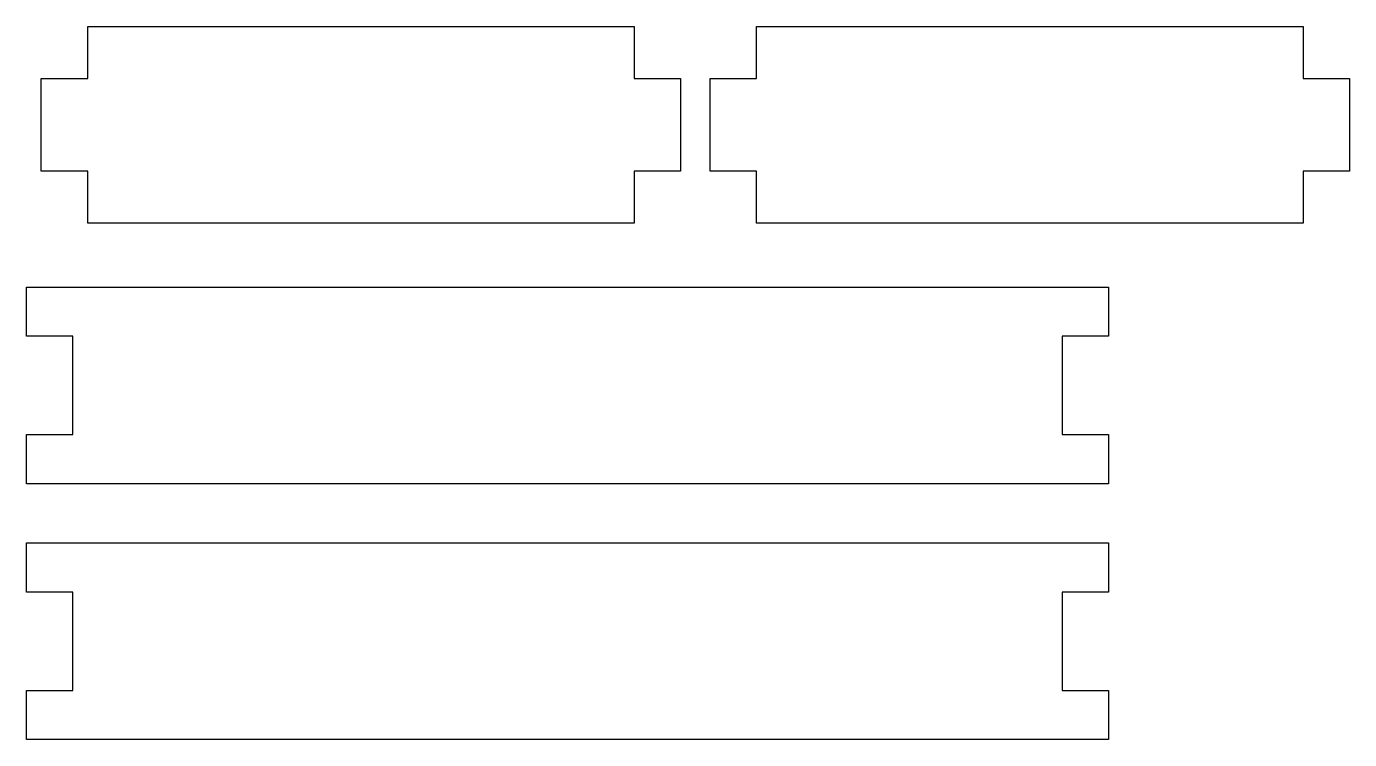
# Model space of a CAD drawing. Header units: inches. Extents: x 1.8 to 8.53, y -0.9 to 2.73.
import ezdxf

# ---------------------------------------------------------------- set-up
doc = ezdxf.new("R2010")
doc.units = ezdxf.units.IN
doc.layers.get('0').update_dxf_attribs({"linetype": 'CONTINUOUS'})

msp = doc.modelspace()

# ---------------------------------------------------------------- linework, layer by layer
for points in [[(2.1112, 2.725), (4.8888, 2.725), (4.8888, 2.46), (5.125, 2.46), (5.125, 1.99), (4.8888, 1.99), (4.8888, 1.725), (2.1112, 1.725), (2.1112, 1.99), (1.875, 1.99), (1.875, 2.46), (2.1112, 2.46)], [(5.5112, 2.725), (8.2888, 2.725), (8.2888, 2.46), (8.525, 2.46), (8.525, 1.99), (8.2888, 1.99), (8.2888, 1.725), (5.5112, 1.725), (5.5112, 1.99), (5.275, 1.99), (5.275, 2.46), (5.5112, 2.46)], [(7.3, 0.4), (1.8, 0.4), (1.8, 0.65), (2.0362, 0.65), (2.0362, 1.15), (1.8, 1.15), (1.8, 1.4), (7.3, 1.4), (7.3, 1.15), (7.0638, 1.15), (7.0638, 0.65), (7.3, 0.65)], [(1.8, -0.65), (2.0362, -0.65), (2.0362, -0.15), (1.8, -0.15), (1.8, 0.1), (7.3, 0.1), (7.3, -0.15), (7.0638, -0.15), (7.0638, -0.65), (7.3, -0.65), (7.3, -0.9), (1.8, -0.9)]]:
    msp.add_lwpolyline(points, close=True)

doc.saveas('drawing.dxf')
